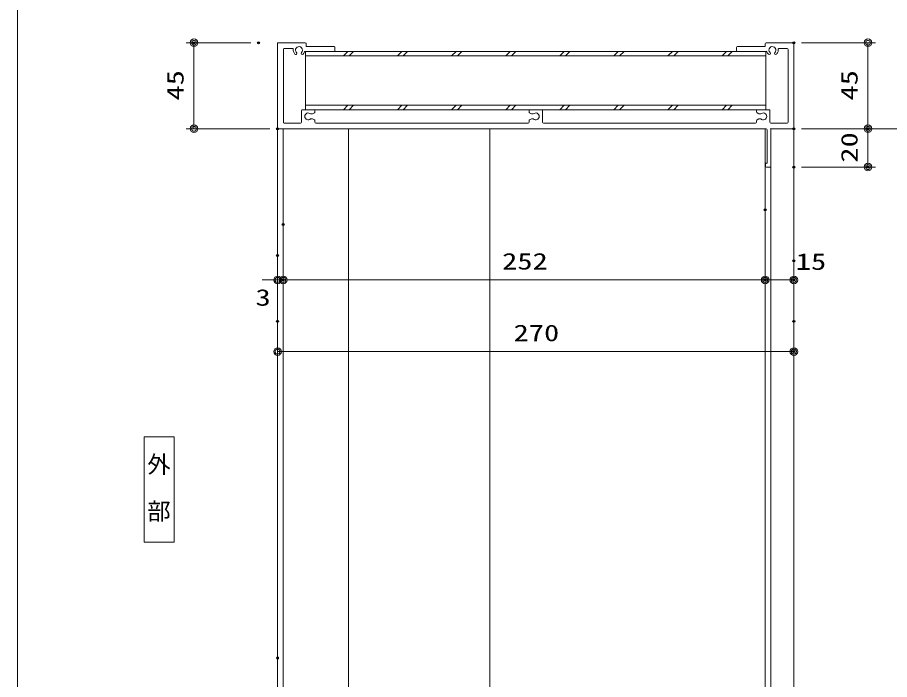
# Model space of a CAD drawing. Units: millimetres, scale not verified. Extents: x -791 to 791, y -562 to 562.
# Drawn here: x -790.6 to -334.5, y -226.8 to 119.5 of the extents above; entities that cross this region are included whole.
import ezdxf
from ezdxf.enums import TextEntityAlignment as Align

# ---------------------------------------------------------------- set-up
doc = ezdxf.new("R2010")
doc.units = ezdxf.units.MM
doc.header["$LTSCALE"] = 2
doc.header["$PDMODE"] = 32
doc.header["$PDSIZE"] = 1
doc.linetypes.add('DASHED2', pattern=[3, 2, -1])
doc.linetypes.add('DASHED3', pattern=[4, 3, -1])
for name, color, linetype, lineweight in [('0-2_USERZ', 3, 'Continuous', 9), ('0-3_F-1', 7, 'Continuous', 9), ('0-4__0-0_', 7, 'Continuous', 9), ('0-5__0-1_ADD_LINE', 2, 'DASHED3', 9), ('0-6__0-0_0', 3, 'Continuous', 9), ('0-7_0', 7, 'Continuous', 9), ('0-A_USER1', 4, 'Continuous', 9), ('0-C_YSS_ZEN', 6, 'Continuous', 9)]:
    doc.layers.add(name, color=color, linetype=linetype, lineweight=lineweight)
doc.layers.add('0-8_DEFPOINTS', color=1, linetype='Continuous')
doc.styles.add('@ＭＳ ゴシック', font='')
doc.styles.add('ＭＳ ゴシック', font='')
doc.styles.get('@ＭＳ ゴシック').set_extended_font_data('@MS Gothic')
doc.styles.get('ＭＳ ゴシック').set_extended_font_data('MS Gothic')

# ---------------------------------------------------------------- blocks, each defined once
blk = doc.blocks.new('図枠')
at = {"layer": '0-3_F-1'}
blk.add_lwpolyline([(1581.2, 0), (0, 0), (0, 1124), (1581.2, 1124)], close=True, dxfattribs=at)
blk = doc.blocks.new('DOT1')
at = {"layer": '0-7_0'}
blk.add_line((0, 0), (-2, 0), dxfattribs=at)
for radius in [1, 0.65]:
    blk.add_circle((0, 0), radius, dxfattribs=at)
blk = doc.blocks.new('A$C0CB95243')
at = {"layer": '0-4__0-0_'}
for p, q in [((28.998, 129.996), (0, 129.996)), ((0, 39.996), (0, 129.996)), ((29.998, 128.996), (29.998, 125.996)), ((509.948, 128.996), (509.948, 125.996)), ((510.948, 129.996), (539.946, 129.996)), ((6, 46.994), (6, 122.996)), ((7, 123.996), (15.476, 123.996)), ((58.996, 120.996), (28.98, 120.996)), ((58.996, 125.996), (29.998, 125.996)), ((59.994, 121.996), (59.994, 124.996)), ((479.898, 121.996), (479.898, 124.996)), ((480.896, 125.996), (509.894, 125.996)), ((480.896, 120.996), (510.912, 120.996)), ((532.946, 123.996), (524.47, 123.996)), ((533.946, 46.994), (533.946, 122.996)), ((24.998, 58.994), (24.998, 46.994)), ((25.998, 59.994), (38.996, 59.994)), ((36.206, 55.516), (34.566, 55.516)), ((36.506, 55.596), (38.496, 56.746)), ((38.996, 57.612), (38.996, 59.994)), ((275.972, 59.994), (262.974, 59.994)), ((262.974, 57.612), (262.974, 59.994)), ((265.466, 55.596), (263.474, 56.746)), ((265.766, 55.516), (267.404, 55.516)), ((276.972, 58.994), (276.972, 46.994)), ((513.948, 59.994), (500.95, 59.994)), ((500.95, 57.612), (500.95, 59.994)), ((503.442, 55.596), (501.45, 56.746)), ((503.742, 55.516), (505.38, 55.516)), ((514.948, 58.994), (514.948, 46.994)), ((23.998, 45.994), (7, 45.994)), ((36.206, 50.472), (34.566, 50.472)), ((36.506, 50.39), (38.496, 49.242)), ((38.996, 46.994), (38.996, 48.376)), ((261.974, 45.994), (39.996, 45.994)), ((262.974, 46.994), (262.974, 48.376)), ((265.466, 50.39), (263.474, 49.242)), ((265.766, 50.472), (267.404, 50.472)), ((499.95, 45.994), (277.972, 45.994)), ((500.95, 46.994), (500.95, 48.376)), ((503.442, 50.39), (501.45, 49.242)), ((503.742, 50.472), (505.38, 50.472)), ((515.948, 45.994), (532.946, 45.994)), ((180.148, 39.996), (0, 39.996)), ((178.948, 39.996), (510.966, 39.996)), ((511.966, 38.996), (511.966, 4.58)), ((515.966, 38.996), (515.966, 0)), ((510.366, 1), (510.366, 3)), ((511.332, 3.998), (511.074, 3.956)), ((511.366, 0), (515.966, 0))]:
    blk.add_line(p, q, dxfattribs=at)
blk.add_lwpolyline([(516.966, 39.996), (539.946, 39.996), (539.946, 129.996)], dxfattribs=at)
for centre, radius, start, end in [((28.998, 128.996), 1, 0, 90), ((510.948, 128.996), 1, 90, 180), ((7, 122.996), 1, 90, 180), ((15.434, 122.996), 1, 348.34233, 87.48869), ((22.398, 122.396), 6, 176.18678, 210.52205), ((22.398, 122.396), 6, 210.5222, 225.52257), ((19.036, 118.972), 1.2, 225.52328, 45.5233), ((22.398, 122.396), 3.6, 314.47684, 210.52235), ((22.398, 122.396), 3.6, 210.52251, 225.5217), ((25.762, 118.972), 1.2, 134.47882, 314.47644), ((22.398, 122.396), 6, 314.47693, 339.89748), ((28.98, 119.987), 1, 90, 159.8992), ((58.996, 124.996), 1, 0, 90), ((58.996, 121.996), 1, 270, 0), ((480.896, 124.996), 1, 90, 180), ((480.896, 121.996), 1, 180, 270), ((510.912, 119.987), 1, 20.1008, 90), ((517.548, 122.396), 6, 181.03436, 181.07945), ((516.884, 122.093), 5.324, 199.291, 228.33313), ((514.186, 118.972), 1.2, 225.52328, 45.52092), ((517.548, 122.396), 3.6, 329.47737, 225.52289), ((520.91, 118.972), 1.2, 134.47646, 314.47644), ((517.548, 122.396), 3.6, 314.47803, 329.47722), ((517.548, 122.396), 6, 314.47716, 329.47752), ((517.548, 122.396), 6, 329.47768, 3.81297), ((524.514, 122.996), 1, 92.51109, 191.65741), ((532.946, 122.996), 1, 0, 90), ((25.998, 58.994), 1, 90, 180), ((31.998, 52.994), 3.6, 44.47685, 315.52289), ((36.206, 56.116), 0.6, 270, 299.99843), ((37.996, 57.612), 1, 300.00041, 0), ((263.974, 57.612), 1, 180, 239.99931), ((265.766, 56.116), 0.6, 240.0013, 270), ((269.974, 52.994), 3.6, 224.47684, 135.52299), ((275.972, 58.994), 1, 0, 90), ((501.95, 57.612), 1, 180, 239.99931), ((503.742, 56.116), 0.6, 240.0013, 270), ((507.95, 52.994), 3.6, 224.47684, 135.52299), ((513.948, 58.994), 1, 0, 90), ((7, 46.994), 1, 180, 270), ((23.998, 46.994), 1, 270, 0), ((36.206, 49.872), 0.6, 60.0013, 90), ((37.996, 48.376), 1, 0, 59.99931), ((39.996, 46.994), 1, 180, 270), ((261.974, 46.994), 1, 270, 0), ((263.974, 48.376), 1, 120.00041, 180), ((265.766, 49.872), 0.6, 90, 119.99844), ((277.972, 46.994), 1, 180, 270), ((499.95, 46.994), 1, 270, 0), ((501.95, 48.376), 1, 120.00041, 180), ((503.742, 49.872), 0.6, 90, 119.99844), ((515.948, 46.994), 1, 180, 270), ((532.946, 46.994), 1, 270, 0), ((510.966, 38.996), 1, 0, 90), ((516.966, 38.996), 1, 90, 180), ((511.366, 3), 1, 106.99899, 180), ((511.366, 1), 1, 180, 270), ((511.038, 4.954), 1, 286.99899, 338.02699)]:
    blk.add_arc(centre, radius, start, end, dxfattribs=at)
blk = doc.blocks.new('GAIBU_H')
at = {"layer": '0-A_USER1'}
blk.add_lwpolyline([(-10.44, -36.64), (10.44, -36.64), (10.44, 36.64), (-10.44, 36.64)], close=True, dxfattribs=at)
at = {"layer": '0-A_USER1', "style": '@ＭＳ ゴシック'}
blk.add_text('外\u3000部', height=11.98, rotation=270, dxfattribs=at).set_placement((-9.974, 25.84), align=Align.BOTTOM_LEFT)

msp = doc.modelspace()

# ---------------------------------------------------------------- linework, layer by layer
at = {"layer": '0-2_USERZ'}
for p, q in [((-668.577, 106.254), (-702.281, 106.254)), ((-380.577, 106.254), (-341.814, 106.254)), ((-698.281, 65.254), (-698.281, 102.254)), ((-620.119, 99.454), (-617.819, 101.754)), ((-617.119, 99.454), (-614.819, 101.754)), ((-591.835, 99.454), (-589.535, 101.754)), ((-588.835, 99.454), (-586.535, 101.754)), ((-563.551, 99.454), (-561.251, 101.754)), ((-560.551, 99.454), (-558.251, 101.754)), ((-535.266, 99.454), (-532.966, 101.754)), ((-532.266, 99.454), (-529.966, 101.754)), ((-506.982, 99.454), (-504.682, 101.754)), ((-503.982, 99.454), (-501.682, 101.754)), ((-478.698, 99.454), (-476.398, 101.754)), ((-475.698, 99.454), (-473.398, 101.754)), ((-450.414, 99.454), (-448.114, 101.754)), ((-447.414, 99.454), (-445.114, 101.754)), ((-422.129, 99.454), (-419.829, 101.754)), ((-419.129, 99.454), (-416.829, 101.754)), ((-345.814, 102.254), (-345.814, 65.254)), ((-620.119, 71.253), (-617.819, 73.553)), ((-617.119, 71.253), (-614.819, 73.553)), ((-591.835, 71.253), (-589.535, 73.553)), ((-588.835, 71.253), (-586.535, 73.553)), ((-563.551, 71.253), (-561.251, 73.553)), ((-560.551, 71.253), (-558.251, 73.553)), ((-535.266, 71.253), (-532.966, 73.553)), ((-532.266, 71.253), (-529.966, 73.553)), ((-506.982, 71.253), (-504.682, 73.553)), ((-503.982, 71.253), (-501.682, 73.553)), ((-478.698, 71.253), (-476.398, 73.553)), ((-475.698, 71.253), (-473.398, 73.553)), ((-450.414, 71.253), (-448.114, 73.553)), ((-447.414, 71.253), (-445.114, 73.553)), ((-422.129, 71.253), (-419.829, 73.553)), ((-419.129, 71.253), (-416.829, 73.553)), ((-658.55, 61.254), (-702.281, 61.254)), ((-651.579, 61.254), (-651.579, -365.408)), ((-617.481, 61.254), (-617.481, -365.408)), ((-543.579, 61.254), (-543.579, -365.408)), ((-399.577, 61.254), (-399.577, -365.408)), ((-380.577, 61.254), (-341.814, 61.254)), ((-380.577, 61.254), (-341.814, 61.254)), ((-345.814, 57.254), (-345.814, 45.256)), ((-380.577, 41.256), (-341.814, 41.256)), ((-399.577, 14.846), (-399.577, -21.774)), ((-399.577, 14.846), (-399.577, -21.774)), ((-651.577, 7.265), (-651.577, -21.774)), ((-651.577, 7.265), (-651.577, -21.774)), ((-654.577, -9.009), (-654.577, -21.774)), ((-384.577, -11.784), (-384.577, -21.774)), ((-658.577, -17.774), (-662.577, -17.774)), ((-654.577, -17.774), (-651.577, -17.774)), ((-647.577, -17.774), (-643.577, -17.774)), ((-647.577, -17.774), (-403.577, -17.774)), ((-395.577, -17.774), (-388.577, -17.774)), ((-654.577, -43.436), (-654.577, -59.271)), ((-384.577, -43.436), (-384.577, -59.271)), ((-650.577, -55.271), (-388.577, -55.271))]:
    msp.add_line(p, q, dxfattribs=at)
for points in [[(-639.935, 101.754), (-639.935, 71.253), (-399.219, 71.253), (-399.219, 101.754)], [(-639.935, 99.454), (-399.219, 99.454), (-399.219, 101.754), (-639.935, 101.754)], [(-639.935, 71.253), (-399.219, 71.253), (-399.219, 73.553), (-639.935, 73.553)]]:
    msp.add_lwpolyline(points, close=True, dxfattribs=at)
at = {"layer": '0-2_USERZ', "linetype": 'DASHED2'}
for points in [[(-639.935, 99.454), (-399.219, 99.454), (-399.219, 101.754), (-639.935, 101.754)], [(-639.935, 71.253), (-399.219, 71.253), (-399.219, 73.553), (-639.935, 73.553)]]:
    msp.add_lwpolyline(points, close=True, dxfattribs=at)
at = {"layer": '0-5__0-1_ADD_LINE', "color": 4, "linetype": 'Continuous'}
msp.add_line((-654.552, -219.956), (-654.552, -215.497), dxfattribs=at)
at = {"layer": '0-5__0-1_ADD_LINE', "color": 4}
msp.add_point((-654.552, -215.497), dxfattribs=at)
at = {"layer": '0-6__0-0_0'}
for p, q in [((-654.577, -202.468), (-654.577, 61.554)), ((-396.567, -202.468), (-396.567, 61.554)), ((-384.577, -202.468), (-384.577, 61.554)), ((-654.577, -390.408), (-654.577, -202.468)), ((-396.567, -300.408), (-396.567, -202.468)), ((-384.577, -300.408), (-384.577, -202.468))]:
    msp.add_line(p, q, dxfattribs=at)
at = {"layer": '0-8_DEFPOINTS'}
for p in [(-698.281, 106.254), (-664.577, 106.254), (-384.577, 106.254), (-654.55, 61.254), (-384.577, 61.254), (-384.577, 61.254), (-384.577, 61.254), (-345.814, 61.254), (-384.577, 41.256), (-345.814, 41.256), (-399.577, 18.846), (-651.577, 11.265), (-654.577, -5.009), (-384.577, -7.784), (-651.577, -17.774), (-399.577, -17.774), (-384.577, -17.774), (-654.577, -39.436), (-384.577, -39.436), (-384.577, -55.271)]:
    msp.add_point(p, dxfattribs=at)
at = {"layer": '0-C_YSS_ZEN'}
msp.add_line((-380.577, 61.254), (-274.325, 61.254), dxfattribs=at)

# ---------------------------------------------------------------- block references
at = {"layer": '0-2_USERZ'}
msp.add_blockref('図枠', (-790.6, -562), dxfattribs=at)
at = {"layer": '0-2_USERZ', "xscale": 2, "yscale": 2}
for p, rotation in [((-698.281, 106.254), 90), ((-345.814, 106.254), 90), ((-698.281, 61.254), 270), ((-345.814, 61.254), 270), ((-345.814, 61.254), 90), ((-345.814, 41.256), 270), ((-651.577, -17.774), 180), ((-651.577, -17.774), 180), ((-399.577, -17.774), 180), ((-654.577, -55.271), 180)]:
    msp.add_blockref('DOT1', p, dxfattribs=dict(at, rotation=rotation))
at = {"layer": '0-2_USERZ'}
for name, p, xscale, yscale in [('A$C0CB95243', (-654.55, 41.256), 0.5, 0.5), ('DOT1', (-654.577, -17.774), 2, 2), ('DOT1', (-399.577, -17.774), 2, 2), ('DOT1', (-384.577, -17.774), 2, 2), ('DOT1', (-384.577, -55.271), 2, 2)]:
    msp.add_blockref(name, p, dxfattribs=dict(at, xscale=xscale, yscale=yscale))
at = {"layer": '0-A_USER1', "xscale": 0.75, "yscale": 0.75}
msp.add_blockref('GAIBU_H', (-716.46, -127.363), dxfattribs=at)

# ---------------------------------------------------------------- texts
at = {"layer": '0-2_USERZ', "style": 'ＭＳ ゴシック', "width": 1.35}
for s, p in [('45', (-701.116, 76.039)), ('45', (-348.649, 76.039)), ('20', (-348.649, 43.54))]:
    msp.add_text(s, height=8.666, rotation=90, dxfattribs=at).set_placement(p, align=Align.BOTTOM_LEFT)
for s, p in [('252', (-537.149, -14.94)), ('15', (-383.56, -15.1)), ('3', (-666.097, -33.872)), ('270', (-531.149, -52.437))]:
    msp.add_text(s, height=8.666, dxfattribs=at).set_placement(p, align=Align.BOTTOM_LEFT)

doc.saveas('drawing.dxf')
